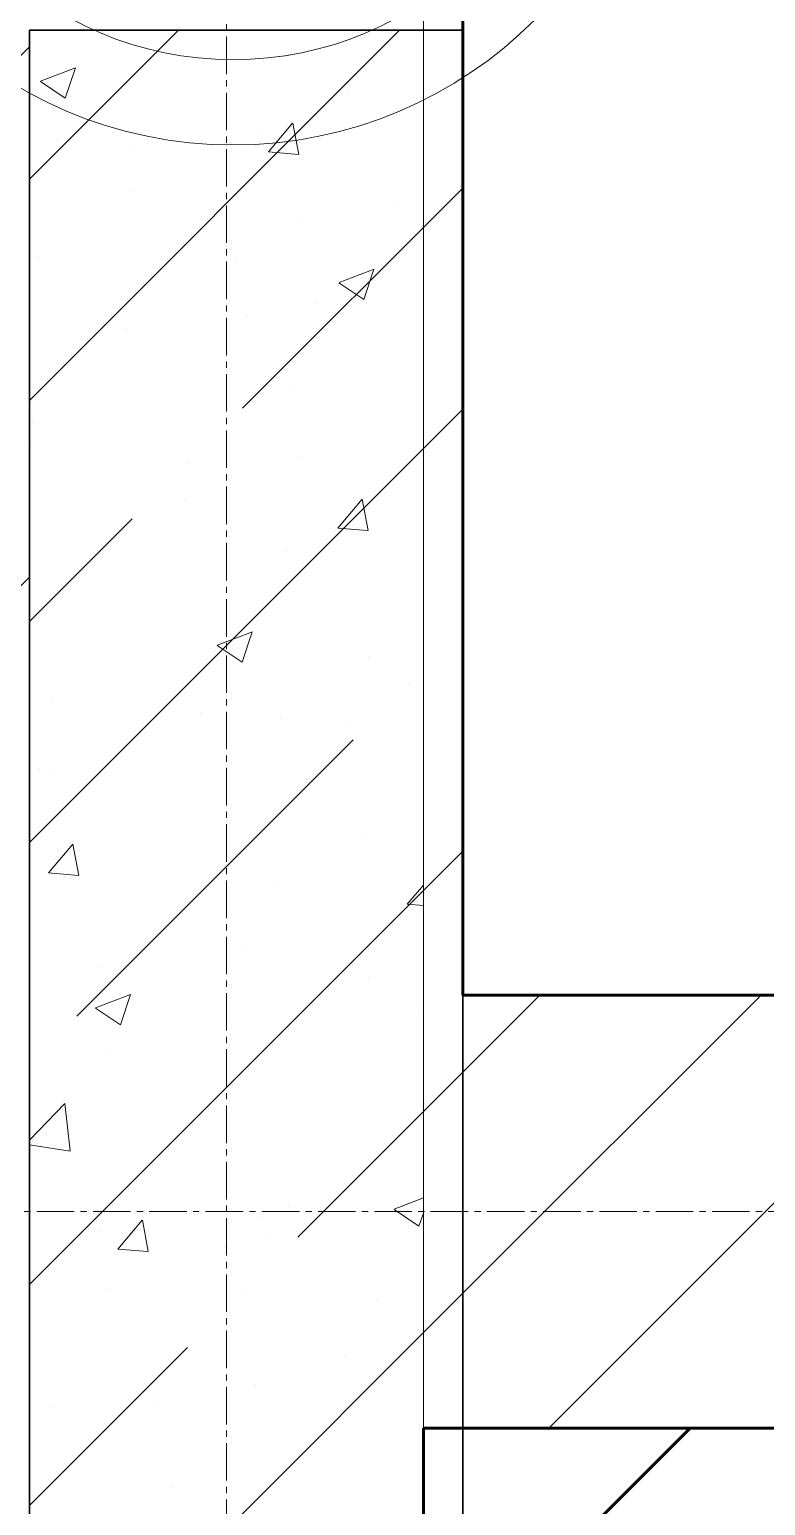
# Model space of a CAD drawing. Header units: millimetres. Extents: x 470010 to 1231400, y -134005 to 421770.
# Drawn here: x 672774 to 673147, y -67060 to -66311 of the extents above; entities that cross this region are included whole.
import ezdxf
from ezdxf.enums import TextEntityAlignment as Align

# ---------------------------------------------------------------- set-up
doc = ezdxf.new("R2010")
doc.units = ezdxf.units.MM
doc.linetypes.add('CENTER2', pattern=[28.575, 19.05, -3.175, 3.175, -3.175])
doc.linetypes.add('HIDDEN2', pattern=[4.7625, 3.175, -1.5875])
doc.layers.get('Defpoints').update_dxf_attribs({"color": 140})
for name, color, linetype, lineweight in [('0) шп потолок', 3, 'Continuous', 60), ('АР_Колонны', 70, 'Continuous', 30), ('АР_Стены ЖБ', 7, 'Continuous', 35), ('АР_Стены ПЕНОблок', 52, 'Continuous', 20), ('АР_Штриховка', 8, 'Continuous', 0)]:
    doc.layers.add(name, color=color, linetype=linetype, lineweight=lineweight)
doc.layers.add('АР_Делит', color=120, linetype='Continuous', lineweight=0, plot=False)
doc.layers.add('РД_Оси_100', color=7, linetype='Continuous', lineweight=0, true_color=0x525252)
doc.styles.add('style1', font='ARIALN.TTF')

# ---------------------------------------------------------------- blocks, each defined once
blk = doc.blocks.new('СОШ_2200_АР_ОСИ_М100_28.05.24')
at = {"layer": 'РД_Оси_100', "color": 251, "linetype": 'CENTER2', "true_color": 0x636466}
blk.add_line((0, -6155), (0, 139938.679), dxfattribs=at)
blk.add_lwpolyline([(29555, 26700), (-5454.958, 26700), (-5954.958, 26850)], dxfattribs=at)
blk = doc.blocks.new('A$C9108343f')
at = {"layer": '0) шп потолок'}
for points in [[(13624.96, 33565), (7274.96, 33565), (7274.96, 42655), (14854.96, 42655), (14854.96, 33985)], [(13854.96, 29665), (7254.96, 29665), (7254.96, 33345), (15055.52, 33345)]]:
    blk.add_lwpolyline(points, dxfattribs=at)
at = {"layer": 'АР_Делит', "color": 18, "true_color": 0x000000}
for radius in [216.34, 173.04]:
    blk.add_circle((7158.34, 34213.08), radius, dxfattribs=at)
at = {"layer": 'АР_Колонны', "color": 18, "linetype": 'HIDDEN2', "lineweight": 25, "true_color": 0x000000}
for p, q in [((7054.96, 34055), (7274.96, 34055)), ((7054.96, 32855), (7054.96, 34055)), ((7274.96, 34055), (7274.96, 32855))]:
    blk.add_line(p, q, dxfattribs=at)
at = {"layer": 'АР_Колонны', "color": 18, "linetype": 'Continuous', "lineweight": 15, "true_color": 0x000000}
for p, q in [((7274.96, 34055), (7054.96, 34055)), ((7054.96, 34055), (7054.96, 32855)), ((7274.96, 34055), (7054.96, 34055)), ((7054.96, 34055), (7054.96, 32855)), ((7274.96, 32855), (7274.96, 34055)), ((7274.96, 32855), (7274.96, 34055))]:
    blk.add_line(p, q, dxfattribs=at)
at = {"layer": 'АР_Стены ЖБ', "color": 18, "linetype": 'Continuous', "lineweight": 30, "true_color": 0x000000}
for p, q in [((7274.96, 34055), (7054.96, 34055)), ((7054.96, 34055), (7054.96, 32855)), ((7274.96, 32855), (7274.96, 34055))]:
    blk.add_line(p, q, dxfattribs=at)
at = {"layer": 'АР_Стены ЖБ', "color": 18, "linetype": 'Continuous', "lineweight": 35, "true_color": 0x000000}
for p, q in [((7274.96, 33565), (7274.96, 33345)), ((13854.95, 33565), (7274.96, 33565)), ((7274.96, 33345), (13854.95, 33345))]:
    blk.add_line(p, q, dxfattribs=at)
at = {"layer": 'АР_Стены ПЕНОблок', "color": 18, "linetype": 'Continuous', "lineweight": 20, "true_color": 0x000000}
blk.add_line((7254.96, 21355), (7254.96, 97555), dxfattribs=at)
at = {"layer": 'АР_Штриховка', "color": 18, "linetype": 'Continuous', "lineweight": 5, "true_color": 0x000000}
for p, q in [((7054.96, 33867.04), (7242.91, 34055)), ((7054.96, 33979.3), (7130.66, 34055)), ((7163.18, 33863.01), (7274.96, 33974.79)), ((7054.96, 33642.54), (7274.96, 33862.54)), ((7135.12, 33834.95), (7135.12, 33834.95)), ((7054.96, 33754.79), (7107.05, 33806.89)), ((7247.37, 33722.7), (7247.37, 33722.7)), ((7078.99, 33554.32), (7219.31, 33694.63)), ((7054.96, 33418.03), (7274.96, 33638.03)), ((7274.96, 33413.53), (7426.43, 33565)), ((7274.96, 33525.78), (7314.18, 33565)), ((7191.24, 33442.07), (7274.96, 33525.78)), ((7318.69, 33345), (7443.81, 33470.13)), ((7054.96, 33193.53), (7274.96, 33413.53)), ((7163.18, 33414), (7163.18, 33414)), ((7054.96, 33305.78), (7135.12, 33385.94))]:
    blk.add_line(p, q, dxfattribs=at)
at = {"layer": 'АР_Штриховка', "color": 18, "linetype": 'Continuous', "lineweight": 0, "true_color": 0x000000}
for p, q in [((6904.96, 33896.65), (7054.96, 34046.65)), ((7194.58, 34043.76), (7194.58, 34043.76)), ((7060.51, 34029.17), (7078.3, 34035.99)), ((7073.1, 34020.51), (7078.25, 34035.86)), ((7060.46, 34029.04), (7073.09, 34020.52)), ((7062.66, 34024.71), (7062.66, 34024.71)), ((7216.57, 34024.48), (7216.57, 34024.48)), ((7171.12, 34003.63), (7171.12, 34003.63)), ((7176.32, 33993.26), (7188.56, 34007.85)), ((7191.66, 33991.95), (7188.72, 34007.87)), ((7068.44, 33999.05), (7068.44, 33999.05)), ((7107.53, 33995.25), (7107.53, 33995.25)), ((7176.32, 33993.25), (7191.5, 33991.92)), ((7106.38, 33973.32), (7106.38, 33973.32)), ((7241.97, 33967.59), (7241.97, 33967.59)), ((7191.49, 33959.2), (7191.49, 33959.2)), ((7059.57, 33940.16), (7059.57, 33940.16)), ((7159.93, 33939.2), (7159.93, 33939.2)), ((7212.13, 33926.9), (7229.91, 33933.73)), ((7224.72, 33918.25), (7229.87, 33933.6)), ((7212.07, 33926.77), (7224.71, 33918.25)), ((7200.49, 33916.11), (7200.49, 33916.11)), ((7165.44, 33910.16), (7165.44, 33910.16)), ((7104.3, 33903.45), (7104.3, 33903.45)), ((7188.41, 33874.65), (7188.41, 33874.65)), ((7056.48, 33855.6), (7056.48, 33855.6)), ((7055.84, 33844.21), (7055.84, 33844.21)), ((7191.44, 33838.48), (7191.44, 33838.48)), ((7133.67, 33815.93), (7133.67, 33815.93)), ((7211.56, 33802.2), (7223.81, 33816.79)), ((7226.9, 33800.9), (7223.96, 33816.82)), ((7211.56, 33802.2), (7226.74, 33800.87)), ((7185.32, 33790.09), (7185.32, 33790.09)), ((6904.96, 33627.24), (7054.96, 33777.24)), ((7154.96, 33758.61), (7154.96, 33758.61)), ((7150.33, 33742.71), (7168.11, 33749.54)), ((7162.91, 33734.06), (7168.06, 33749.41)), ((7150.27, 33742.58), (7162.9, 33734.06)), ((7227.27, 33736.87), (7227.27, 33736.87)), ((7066.86, 33715.75), (7066.86, 33715.75)), ((7141.97, 33708.69), (7141.97, 33708.69)), ((7182.23, 33705.54), (7182.23, 33705.54)), ((7215.82, 33702.84), (7215.82, 33702.84)), ((7059.94, 33680.3), (7059.94, 33680.3)), ((7067.69, 33677.41), (7067.69, 33677.41)), ((7195.53, 33674.57), (7195.53, 33674.57)), ((7224.04, 33645.06), (7224.04, 33645.06)), ((7064.62, 33627.08), (7076.87, 33641.67)), ((7079.96, 33625.78), (7077.02, 33641.7)), ((7160.45, 33636.69), (7160.45, 33636.69)), ((7064.62, 33627.08), (7079.8, 33625.75)), ((7179.14, 33620.98), (7179.14, 33620.98)), ((7246.81, 33611.14), (7254.96, 33620.86)), ((7246.81, 33611.14), (7254.96, 33610.43)), ((7164.69, 33588.52), (7164.69, 33588.52)), ((7091.44, 33579.58), (7091.44, 33579.58)), ((7227.03, 33573.85), (7227.03, 33573.85)), ((7088.52, 33558.52), (7106.31, 33565.35)), ((7101.11, 33549.87), (7106.26, 33565.22)), ((7088.47, 33558.4), (7101.1, 33549.87)), ((7253.41, 33557.54), (7253.41, 33557.54)), ((7157.22, 33544.88), (7157.22, 33544.88)), ((7093.63, 33536.51), (7093.63, 33536.51)), ((7176.05, 33536.43), (7176.05, 33536.43)), ((7054.96, 33491.33), (7072.81, 33509.94)), ((7075.66, 33485.82), (7072.86, 33509.95)), ((7054.96, 33488.95), (7075.65, 33485.74)), ((7186.59, 33457.36), (7186.59, 33457.36)), ((7240.08, 33456.13), (7252.72, 33447.61)), ((7240.14, 33456.26), (7254.96, 33461.95)), ((7099.86, 33436.02), (7112.11, 33450.62)), ((7115.2, 33434.72), (7112.26, 33450.64)), ((7172.96, 33451.87), (7172.96, 33451.87)), ((7252.73, 33447.61), (7254.96, 33454.26)), ((7090.4, 33444.7), (7090.4, 33444.7)), ((7177.57, 33444.06), (7177.57, 33444.06)), ((7099.86, 33436.02), (7115.05, 33434.69)), ((7154.21, 33436.97), (7154.21, 33436.97)), ((7095.53, 33415.67), (7095.53, 33415.67)), ((7231.12, 33409.94), (7231.12, 33409.94)), ((7215.07, 33381.2), (7215.07, 33381.2)), ((7169.87, 33367.32), (7169.87, 33367.32)), ((7066.94, 33355.77), (7066.94, 33355.77)), ((7119.77, 33357.18), (7119.77, 33357.18)), ((7127.04, 33314.94), (7127.04, 33314.94))]:
    blk.add_line(p, q, dxfattribs=at)
at = {"layer": 'РД_Оси_100'}
blk.add_blockref('СОШ_2200_АР_ОСИ_М100_28.05.24', (7154.96, 6755), dxfattribs=at)
at = {"layer": 'Defpoints', "color": 18, "true_color": 0x000000, "style": 'style1'}
for p in [(143949.34, 316089.12), (143974.98, 281639.5), (143890.4, 273244.71), (143839.99, 264276.81), (143967.75, 254892.38), (12251.96, 104178.14), (12382.58, 96023.14)]:
    blk.add_attdef('АР-ПОМЕЩЕНИЕ:НАИМЕНОВАНИЕ', text='', height=100, dxfattribs=at).set_placement(p, align=Align.MIDDLE)
at = {"layer": 'Defpoints', "color": 18, "true_color": 0x000000, "style": 'style1', "flags": 8}
for p in [(143951.3, 279099.09), (143848.34, 269251.11), (143875.33, 260094.25), (144049.74, 250824.7), (163419.28, 238153.36), (155897.46, 237965.97), (183037.2, 237965.97), (143342.94, 237876.19)]:
    blk.add_attdef('АР-ПОМЕЩЕНИЕ:НАИМЕНОВАНИЕ', text='', height=100, dxfattribs=at).set_placement(p, align=Align.MIDDLE)

msp = doc.modelspace()

# ---------------------------------------------------------------- hatches: boundary and pattern name
at = {"layer": '0) шп потолок'}
h = msp.add_hatch(dxfattribs=at)
h.set_pattern_fill('ANSI31', color=3, scale=333)
h.paths.add_polyline_path([(700363.966, -68211.242), (700363.966, -67611.242), (699673.57, -67611.242), (699673.57, -67311.242), (695193.57, -67311.242), (695193.57, -68210.434), (694903.511, -68210.544), (693273.563, -68211.166), (693073.563, -68211.242), (692873.57, -68211.242), (691173.57, -68211.242), (684173.57, -68211.242), (684173.57, -68011.242), (684173.57, -65811.242), (684173.57, -65611.242), (684173.57, -64311.242), (684173.57, -59911.242), (684823.57, -59911.242), (684823.57, -59691.242), (685063.57, -59691.242), (685063.57, -57531.242), (684493.57, -57531.242), (684493.57, -54921.242), (681503.566, -54921.242), (681503.566, -57531.242), (680783.57, -57531.242), (680783.57, -58211.242), (680783.57, -58511.242), (680783.57, -61411.242), (680783.57, -61911.242), (680783.57, -62811.242), (680783.57, -66801.242), (680773.57, -67021.242), (679573.57, -67021.242), (672993.57, -67021.242), (672993.57, -67611.257), (672973.57, -67597.767), (672973.57, -70161.242), (672993.57, -70161.242), (672993.57, -70351.242), (673213.57, -70351.242), (673213.57, -70701.242), (679573.57, -70701.242), (679573.57, -70421.242), (680773.57, -70421.242), (680774.132, -70421.242), (680774.132, -70734.234), (680773.57, -70734.796), (680773.57, -72201.242), (682173.57, -72201.242), (684173.57, -72201.242), (684173.57, -72168.693), (698794.179, -72168.693), (698794.179, -71911.242), (699673.57, -71911.242), (699673.57, -71911.242), (700363.966, -71911.242)])
h.paths.add_polyline_path([(684404.826, -59899.073), (684791.115, -59899.073), (684791.115, -59598.459), (684404.826, -59598.459)], flags=24)

# ---------------------------------------------------------------- linework, layer by layer
for points in [[(679343.57, -66801.242), (672993.57, -66801.242), (672993.57, -57711.242), (680573.57, -57711.242), (680573.57, -66381.242)], [(679573.57, -70701.242), (672973.57, -70701.242), (672973.57, -67021.242), (680774.132, -67021.242)]]:
    msp.add_lwpolyline(points, dxfattribs=at)
at = {"layer": 'АР_Делит', "color": 18, "true_color": 0x000000}
for radius in [216.336, 173.036]:
    msp.add_circle((672876.957, -66153.162), radius, dxfattribs=at)
at = {"layer": 'АР_Колонны', "color": 18, "linetype": 'HIDDEN2', "lineweight": 25, "true_color": 0x000000}
for p, q in [((672773.57, -66311.242), (672993.57, -66311.242)), ((672773.57, -67511.242), (672773.57, -66311.242)), ((672993.57, -66311.242), (672993.57, -67511.242))]:
    msp.add_line(p, q, dxfattribs=at)
at = {"layer": 'АР_Колонны', "color": 18, "linetype": 'Continuous', "lineweight": 15, "true_color": 0x000000}
for p, q in [((672993.57, -66311.242), (672773.57, -66311.242)), ((672773.57, -66311.242), (672773.57, -67511.242)), ((672993.57, -66311.242), (672773.57, -66311.242)), ((672773.57, -66311.242), (672773.57, -67511.242)), ((672993.57, -67511.242), (672993.57, -66311.242)), ((672993.57, -67511.242), (672993.57, -66311.242))]:
    msp.add_line(p, q, dxfattribs=at)
at = {"layer": 'АР_Стены ЖБ', "color": 18, "linetype": 'Continuous', "lineweight": 30, "true_color": 0x000000}
for p, q in [((672993.57, -66311.242), (672773.57, -66311.242)), ((672773.57, -66311.242), (672773.57, -67511.242)), ((672993.57, -67511.242), (672993.57, -66311.242))]:
    msp.add_line(p, q, dxfattribs=at)
at = {"layer": 'АР_Стены ЖБ', "color": 18, "linetype": 'Continuous', "lineweight": 35, "true_color": 0x000000}
for p, q in [((672993.57, -66801.242), (672993.57, -67021.242)), ((679573.567, -66801.242), (672993.57, -66801.242)), ((672993.57, -67021.242), (679573.567, -67021.242))]:
    msp.add_line(p, q, dxfattribs=at)
at = {"layer": 'АР_Стены ПЕНОблок', "color": 18, "linetype": 'Continuous', "lineweight": 20, "true_color": 0x000000}
msp.add_line((672973.57, -79011.242), (672973.57, -2811.242), dxfattribs=at)
at = {"layer": 'АР_Штриховка', "color": 18, "linetype": 'Continuous', "lineweight": 5, "true_color": 0x000000}
for p, q in [((672773.57, -66499.197), (672961.525, -66311.242)), ((672773.57, -66386.944), (672849.272, -66311.242)), ((672881.793, -66503.227), (672993.57, -66391.45)), ((672773.57, -66723.704), (672993.57, -66503.704)), ((672773.57, -66611.45), (672825.666, -66559.354)), ((672797.603, -66811.924), (672937.92, -66671.607)), ((672773.57, -66948.21), (672993.57, -66728.21)), ((672993.57, -66952.716), (673145.044, -66801.242)), ((672993.57, -66840.463), (673032.791, -66801.242)), ((672909.856, -66924.177), (672993.57, -66840.463)), ((673037.297, -67021.242), (673162.426, -66896.114)), ((672773.57, -67172.716), (672993.57, -66952.716)), ((672773.57, -67060.463), (672853.73, -66980.303))]:
    msp.add_line(p, q, dxfattribs=at)
at = {"layer": 'АР_Штриховка', "color": 18, "linetype": 'Continuous', "lineweight": 0, "true_color": 0x000000}
for p, q in [((672623.57, -66469.592), (672773.57, -66319.592)), ((672779.126, -66337.077), (672796.911, -66330.25)), ((672791.714, -66345.73), (672796.864, -66330.381)), ((672779.069, -66337.204), (672791.703, -66345.726)), ((672894.931, -66372.986), (672907.176, -66358.393)), ((672910.269, -66374.29), (672907.332, -66358.368)), ((672894.931, -66372.99), (672910.113, -66374.318)), ((672930.74, -66439.342), (672948.525, -66432.515)), ((672943.329, -66447.995), (672948.479, -66432.646)), ((672930.683, -66439.469), (672943.317, -66447.991)), ((672930.175, -66564.043), (672942.42, -66549.45)), ((672945.512, -66565.347), (672942.575, -66549.425)), ((672930.174, -66564.047), (672945.356, -66565.375)), ((672623.57, -66739), (672773.57, -66589)), ((672868.938, -66623.53), (672886.723, -66616.704)), ((672881.526, -66632.183), (672886.677, -66616.834)), ((672868.881, -66623.657), (672881.515, -66632.179)), ((672783.234, -66739.161), (672795.479, -66724.567)), ((672798.571, -66740.464), (672795.634, -66724.543)), ((672783.233, -66739.165), (672798.415, -66740.493)), ((672965.418, -66755.1), (672973.57, -66745.385)), ((672965.418, -66755.104), (672973.57, -66755.817)), ((672807.136, -66807.719), (672824.921, -66800.892)), ((672819.724, -66816.371), (672824.875, -66801.022)), ((672807.079, -66807.845), (672819.713, -66816.367)), ((672773.57, -66874.91), (672791.424, -66856.302)), ((672794.277, -66880.419), (672791.47, -66856.297)), ((672773.57, -66877.288), (672794.264, -66880.498)), ((672958.693, -66910.11), (672971.328, -66918.632)), ((672958.751, -66909.984), (672973.57, -66904.295)), ((672818.477, -66930.217), (672830.722, -66915.624)), ((672833.814, -66931.521), (672830.877, -66915.6)), ((672971.339, -66918.636), (672973.57, -66911.987)), ((672818.477, -66930.222), (672833.659, -66931.55))]:
    msp.add_line(p, q, dxfattribs=at)

# ---------------------------------------------------------------- block references
msp.add_blockref('A$C9108343f', (665718.612, -100366.242))
at = {"layer": 'РД_Оси_100'}
msp.add_blockref('СОШ_2200_АР_ОСИ_М100_28.05.24', (672873.57, -93611.242), dxfattribs=at)

doc.saveas('drawing.dxf')
